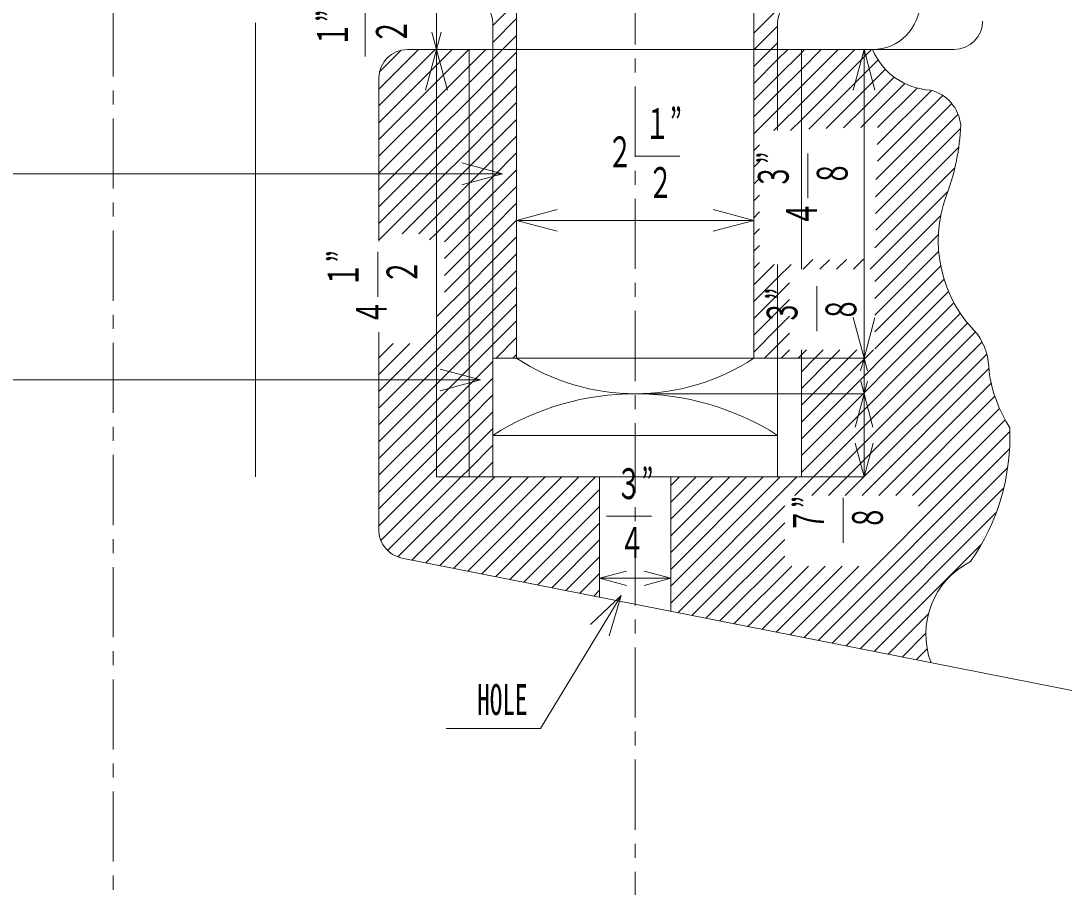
# Model space of a CAD drawing. Units: millimetres, scale not verified. Extents: x -6153 to 6153, y -4352 to 4352.
# Drawn here: x 2140 to 3257, y -3050 to -2123 of the extents above; entities that cross this region are included whole.
import ezdxf
from ezdxf.enums import TextEntityAlignment as Align

# ---------------------------------------------------------------- set-up
doc = ezdxf.new("R2010")
doc.units = ezdxf.units.MM
doc.header["$LTSCALE"] = 15
doc.linetypes.add('CHAIN1', pattern=[8, 5, -1, 1, -1])
for name, color, linetype, lineweight in [('0-0_0', 3, 'Continuous', 18), ('0-1_芯', 4, 'CHAIN1', 18), ('0-2_寸法', 2, 'Continuous', 18)]:
    doc.layers.add(name, color=color, linetype=linetype, lineweight=lineweight)
doc.styles.add('ＭＳ ゴシック', font='')
doc.styles.get('ＭＳ ゴシック').set_extended_font_data('MS Gothic')

msp = doc.modelspace()

# ---------------------------------------------------------------- linework, layer by layer
at = {"layer": '0-0_0'}
for p, q in [((2670.69, -2061.94), (2670.69, -2484.29)), ((2924.69, -2061.94), (2924.69, -2484.29)), ((2645.29, -2128.49), (2670.5, -2103.29)), ((2924.69, -2136.46), (2957.86, -2103.29)), ((2645.29, -2146.45), (2670.69, -2121.05)), ((2391.29, -2125.44), (2391.29, -2611.29)), ((2645.29, -2125.44), (2645.29, -2611.29)), ((2925.02, -2154.09), (2950.09, -2129.02)), ((2950.09, -2125.44), (2950.09, -2240.77)), ((2655.62, -2154.09), (2670.69, -2139.01)), ((2523.37, -2196.53), (2565.81, -2154.09)), ((2523.37, -2214.49), (2583.77, -2154.09)), ((2524.13, -2177.81), (2547.1, -2154.84)), ((2553.85, -2154.09), (3138.98, -2154.09)), ((2585.02, -2170.8), (2601.74, -2154.09)), ((2585.02, -2188.76), (2619.7, -2154.09)), ((2619.89, -2154.09), (2619.89, -2611.29)), ((2645.29, -2164.41), (2655.62, -2154.09)), ((2924.69, -2154.42), (2925.02, -2154.09)), ((2924.69, -2172.38), (2942.99, -2154.09)), ((2942.99, -2154.09), (2950.09, -2146.98)), ((2950.09, -2164.94), (2960.95, -2154.09)), ((2975.49, -2157.5), (2978.91, -2154.09)), ((2975.49, -2175.46), (2996.87, -2154.09)), ((2975.49, -2193.42), (3014.83, -2154.09)), ((2975.49, -2211.38), (3032.79, -2154.09)), ((2975.49, -2229.34), (3050.75, -2154.09)), ((2975.49, -2154.09), (2975.49, -2389.14)), ((2619.89, -2189.81), (2645.29, -2164.41)), ((2645.29, -2182.37), (2670.69, -2156.97)), ((2924.69, -2190.34), (2950.09, -2164.94)), ((2950.09, -2182.9), (2975.49, -2157.5)), ((2983.37, -2239.43), (3057.57, -2165.22)), ((2523.37, -2232.45), (2585.02, -2170.8)), ((2645.29, -2200.33), (2670.69, -2174.93)), ((2950.09, -2200.86), (2975.49, -2175.46)), ((3042.63, -2198.12), (3065.47, -2175.29)), ((2523.37, -2184.57), (2523.37, -2359.22)), ((2924.69, -2208.3), (2950.09, -2182.9)), ((3042.63, -2216.08), (3074.98, -2183.73)), ((2523.37, -2250.41), (2585.02, -2188.76)), ((2585.02, -2224.69), (2619.89, -2189.81)), ((2645.29, -2218.29), (2670.69, -2192.89)), ((2950.09, -2218.82), (2975.49, -2193.42)), ((3002.17, -2238.59), (3042.63, -2198.12)), ((3042.63, -2234.04), (3086.18, -2190.5)), ((3114.77, -2197.82), (3056.73, -2255.86)), ((3099.31, -2195.33), (3057.17, -2237.46)), ((2523.37, -2268.37), (2585.02, -2206.73)), ((2924.69, -2226.26), (2950.09, -2200.86)), ((3127.09, -2203.47), (3057.03, -2273.52)), ((2645.29, -2236.25), (2670.69, -2210.85)), ((2924.69, -2244.22), (2950.09, -2218.82)), ((2950.09, -2236.78), (2975.49, -2211.38)), ((3020.77, -2237.94), (3042.63, -2216.08)), ((3136.51, -2212), (3055.21, -2293.3)), ((2523.37, -2286.33), (2585.02, -2224.69)), ((2645.29, -2254.21), (2670.69, -2228.81)), ((2964.06, -2240.77), (2975.49, -2229.34)), ((3143.19, -2223.29), (3054.82, -2311.66)), ((2523.37, -2304.29), (2585.02, -2242.65)), ((2619.89, -2261.65), (2645.29, -2236.25)), ((2946.1, -2240.77), (2950.09, -2236.78)), ((3039.14, -2237.54), (3042.63, -2234.04)), ((3145.88, -2238.56), (3055.02, -2329.42)), ((2619.89, -2279.61), (2645.29, -2254.21)), ((2645.29, -2272.17), (2670.69, -2246.77)), ((2523.37, -2322.25), (2585.02, -2260.61)), ((2585.02, -2296.53), (2619.89, -2261.65)), ((2645.29, -2290.13), (2670.69, -2264.73)), ((2924.69, -2262.18), (2930.79, -2256.08)), ((3143.91, -2258.49), (3055.22, -2347.18)), ((2619.89, -2297.57), (2645.29, -2272.17)), ((2924.69, -2280.14), (2930.79, -2274.04)), ((2585.02, -2278.57), (2523.37, -2340.21)), ((2585.02, -2314.49), (2619.89, -2279.61)), ((2645.29, -2308.09), (2670.69, -2282.69)), ((3139.75, -2280.61), (3053.97, -2366.39)), ((2585.02, -2296.53), (2523.37, -2358.17)), ((2585.02, -2332.45), (2619.89, -2297.57)), ((2619.89, -2315.53), (2645.29, -2290.13)), ((2924.69, -2298.1), (2930.79, -2292)), ((2619.89, -2333.49), (2645.29, -2308.09)), ((2645.29, -2326.05), (2670.69, -2300.65)), ((2924.69, -2316.06), (2930.79, -2309.96)), ((3049.18, -2389.14), (3132.23, -2306.09)), ((2548.18, -2351.33), (2585.02, -2314.49)), ((2585.02, -2350.41), (2619.89, -2315.53)), ((2645.29, -2344.02), (2670.69, -2318.62)), ((2566.14, -2351.33), (2585.02, -2332.45)), ((2593.62, -2359.76), (2619.89, -2333.49)), ((2619.89, -2351.45), (2645.29, -2326.05)), ((2924.69, -2334.02), (2930.79, -2327.92)), ((3124.69, -2331.59), (3053.97, -2402.32)), ((2645.29, -2361.98), (2670.69, -2336.58)), ((2577.56, -2357.87), (2585.02, -2350.41)), ((2593.62, -2377.72), (2619.89, -2351.45)), ((2645.29, -2379.94), (2670.69, -2354.54)), ((2924.69, -2351.98), (2930.79, -2345.88)), ((3122.19, -2352.05), (3053.97, -2420.28)), ((2924.69, -2369.94), (2930.79, -2363.84)), ((3122.47, -2369.73), (3053.97, -2438.24)), ((2619.89, -2405.34), (2645.29, -2379.94)), ((2924.69, -2387.9), (2930.79, -2381.8)), ((2924.69, -2405.87), (2946.58, -2383.98)), ((2950.09, -2383.98), (2950.09, -2611.29)), ((2950.09, -2398.43), (2964.54, -2383.98)), ((2977.34, -2389.14), (2987.82, -2378.65)), ((2995.3, -2389.14), (3005.5, -2378.93)), ((3013.26, -2389.14), (3023.66, -2378.74)), ((3031.22, -2389.14), (3042.11, -2378.25)), ((3124.63, -2385.53), (3053.97, -2456.2)), ((2924.69, -2423.83), (2950.09, -2398.43)), ((3128.24, -2399.88), (3053.97, -2474.16)), ((2585.02, -2440.21), (2619.89, -2405.34)), ((2950.09, -2416.39), (2962.88, -2403.6)), ((2924.69, -2441.79), (2950.09, -2416.39)), ((2950.09, -2434.35), (2962.88, -2421.56)), ((2975.49, -2570.59), (3133.04, -2413.05)), ((2585.02, -2458.17), (2619.89, -2423.3)), ((2975.49, -2588.55), (3138.86, -2425.18)), ((2585.02, -2476.13), (2619.89, -2441.26)), ((2924.69, -2459.75), (2950.09, -2434.35)), ((2950.09, -2452.31), (2962.88, -2439.52)), ((2975.49, -2606.51), (3145.62, -2436.38)), ((2924.69, -2477.71), (2950.09, -2452.31)), ((2968.68, -2631.28), (3153.25, -2446.72)), ((2986.64, -2631.28), (3161.7, -2456.22)), ((2523.37, -2456.55), (2523.37, -2668.2)), ((2523.37, -2519.82), (2585.02, -2458.17)), ((2585.02, -2494.09), (2619.89, -2459.22)), ((2648.71, -2484.29), (2670.69, -2462.3)), ((2950.09, -2470.27), (2962.88, -2457.48)), ((3004.6, -2631.28), (3168.96, -2466.93)), ((2523.37, -2501.86), (2556.65, -2468.58)), ((2523.37, -2483.9), (2538.69, -2468.58)), ((2523.37, -2537.78), (2585.02, -2476.13)), ((2585.02, -2512.05), (2619.89, -2477.18)), ((2936.07, -2484.29), (2950.09, -2470.27)), ((2954.03, -2484.29), (2962.91, -2475.41)), ((2975.49, -2475.41), (2975.49, -2611.29)), ((2975.49, -2480.79), (2980.87, -2475.41)), ((2975.49, -2552.63), (3052.72, -2475.41)), ((2989.96, -2484.29), (2998.83, -2475.41)), ((3007.92, -2484.29), (3016.79, -2475.41)), ((3025.88, -2484.29), (3034.76, -2475.41)), ((2619.89, -2513.1), (2645.29, -2487.7)), ((2645.29, -2484.29), (2950.09, -2484.29)), ((2666.67, -2484.29), (2670.69, -2480.26)), ((2972, -2484.29), (2975.49, -2480.79)), ((2975.49, -2498.75), (2989.96, -2484.29)), ((2975.49, -2516.71), (3007.92, -2484.29)), ((2975.49, -2534.67), (3025.88, -2484.29)), ((3022.56, -2631.28), (3173.89, -2479.96)), ((2523.37, -2555.74), (2585.02, -2494.09)), ((2585.02, -2530.01), (2619.89, -2495.14)), ((3040.52, -2631.28), (3176.3, -2495.5)), ((2523.37, -2573.7), (2585.02, -2512.05)), ((2619.89, -2531.06), (2645.29, -2505.66)), ((3058.48, -2631.28), (3178.71, -2511.06)), ((2585.02, -2547.98), (2619.89, -2513.1)), ((2523.37, -2591.66), (2585.02, -2530.01)), ((2585.02, -2565.94), (2619.89, -2531.06)), ((2619.89, -2549.02), (2645.29, -2523.62)), ((3076.44, -2631.28), (3182.62, -2525.11)), ((2619.89, -2566.98), (2645.29, -2541.58)), ((3094.4, -2631.28), (3187.59, -2538.1)), ((2523.37, -2609.62), (2585.02, -2547.98)), ((2585.02, -2583.9), (2619.89, -2549.02)), ((3101.03, -2642.62), (3193.5, -2550.15)), ((2523.37, -2627.58), (2585.02, -2565.94)), ((2645.29, -2566.84), (2950.09, -2566.84)), ((2978.38, -2783.23), (3198.75, -2562.86)), ((2523.37, -2645.54), (2585.02, -2583.9)), ((2993.38, -2786.19), (3198.38, -2581.19)), ((2629.47, -2611.29), (2645.29, -2595.46)), ((3008.37, -2789.16), (3196.34, -2601.19)), ((2543.78, -2696.97), (2629.47, -2611.29)), ((2558.52, -2700.2), (2647.43, -2611.29)), ((2573.52, -2703.16), (2665.39, -2611.29)), ((2588.51, -2706.13), (2683.35, -2611.29)), ((2603.51, -2709.09), (2701.31, -2611.29)), ((2618.5, -2712.06), (2719.27, -2611.29)), ((2619.89, -2611.29), (2975.49, -2611.29)), ((2633.5, -2715.02), (2737.23, -2611.29)), ((2648.49, -2717.99), (2755.19, -2611.29)), ((2759.59, -2611.29), (2759.59, -2739.96)), ((2835.79, -2611.29), (2835.79, -2755.03)), ((2835.79, -2620.49), (2845, -2611.29)), ((2835.79, -2638.45), (2862.96, -2611.29)), ((2835.79, -2656.41), (2880.92, -2611.29)), ((2835.79, -2674.37), (2898.88, -2611.29)), ((2835.79, -2692.33), (2916.84, -2611.29)), ((2835.79, -2710.29), (2934.8, -2611.29)), ((2835.79, -2728.25), (2952.76, -2611.29)), ((2835.79, -2746.21), (2970.72, -2611.29)), ((3023.37, -2792.12), (3191.98, -2623.51)), ((2663.49, -2720.95), (2759.59, -2624.85)), ((2678.48, -2723.92), (2759.59, -2642.81)), ((2843.43, -2756.54), (2957.66, -2642.31)), ((3038.36, -2795.09), (3183.97, -2649.48)), ((2693.48, -2726.88), (2759.59, -2660.77)), ((2858.42, -2759.5), (2957.66, -2660.27)), ((2708.47, -2729.85), (2759.59, -2678.73)), ((2873.42, -2762.47), (2957.66, -2678.23)), ((3053.36, -2798.05), (3168.31, -2683.1)), ((2547.94, -2698.1), (3488.26, -2884.06)), ((2723.47, -2732.81), (2759.59, -2696.69)), ((2888.41, -2765.43), (2957.66, -2696.19)), ((2903.41, -2768.4), (2965.19, -2706.62)), ((2918.4, -2771.36), (2983.15, -2706.62)), ((2933.4, -2774.33), (3001.11, -2706.62)), ((2948.39, -2777.3), (3019.07, -2706.62)), ((2963.39, -2780.26), (3037.03, -2706.62)), ((2738.46, -2735.78), (2759.59, -2714.65)), ((2753.46, -2738.75), (2759.59, -2732.61)), ((3068.35, -2801.02), (3111.44, -2757.93)), ((3083.35, -2803.98), (3108.72, -2778.61)), ((3098.34, -2806.95), (3110.14, -2795.16)), ((3113.34, -2809.91), (3113.97, -2809.28))]:
    msp.add_line(p, q, dxfattribs=at)
for points in [[(2585.02, -2206.73), (2619.89, -2171.85), (2637.66, -2154.09)], [(2585.02, -2242.65), (2619.89, -2207.77), (2645.29, -2182.37)], [(2585.02, -2260.61), (2619.89, -2225.73), (2645.29, -2200.33)], [(2585.02, -2278.57), (2619.89, -2243.69), (2645.29, -2218.29)], [(2593.62, -2395.68), (2619.89, -2369.42), (2645.29, -2344.02)], [(2593.62, -2413.64), (2619.89, -2387.38), (2645.29, -2361.98)], [(2619.89, -2423.3), (2645.29, -2397.9), (2670.69, -2372.5)], [(2619.89, -2441.26), (2645.29, -2415.86), (2670.69, -2390.46)], [(2619.89, -2459.22), (2645.29, -2433.82), (2670.69, -2408.42)], [(2619.89, -2477.18), (2645.29, -2451.78), (2670.69, -2426.38)], [(2619.89, -2495.14), (2645.29, -2469.74), (2670.69, -2444.34)], [(2523.37, -2663.5), (2585.02, -2601.86), (2619.89, -2566.98)], [(2525.48, -2679.35), (2593.55, -2611.29), (2619.89, -2584.94), (2645.29, -2559.54)], [(2532.67, -2690.12), (2611.51, -2611.29), (2619.89, -2602.9), (2645.29, -2577.5)]]:
    msp.add_lwpolyline(points, dxfattribs=at)
for centre, radius, start, end in [((2619.14, -2125.72), 26.16, 0.61312, 59.04193), ((2976.25, -2125.72), 26.16, 120.95807, 179.38688), ((3051.69, -2103.29), 50.8, 270, 0), ((3138.98, -2123.61), 30.48, 270, 0), ((2553.85, -2184.57), 30.48, 90, 180), ((3117.13, -2126.65), 70.96, 202.7463, 267.16275), ((3103.21, -2239.32), 43.08, 5.86498, 76.01204), ((2903.14, -2224.65), 243.14, 339.50159, 357.57876), ((3261.73, -2358.71), 139.69, 159.50159, 225.71265), ((3104.87, -2498.63), 71.5, 0.36718, 33.94495), ((2797.69, -2291.67), 230.72, 236.60151, 303.39849), ((3325.88, -2477.7), 150.91, 187.79537, 212.51833), ((2797.7, -2805.83), 283.44, 57.47715, 122.52864), ((2963.74, -2567.35), 235.05, 325.0745, 2.07804), ((2553.85, -2668.2), 30.48, 180, 258.81375), ((3195.68, -2779.52), 86.95, 116.80937, 200.58577)]:
    msp.add_arc(centre, radius, start, end, dxfattribs=at)
at = {"layer": '0-1_芯'}
for p, q in [((2238.89, -787.87), (2238.89, -4090.28)), ((2797.69, -993.74), (2797.69, -4090.28))]:
    msp.add_line(p, q, dxfattribs=at)
at = {"layer": '0-2_寸法'}
for p, q in [((2585.02, -2154.09), (2585.02, -2103.29)), ((2508.79, -2161.64), (2508.79, -2113.55)), ((2585.02, -2154.09), (2580.01, -2135.39)), ((2585.02, -2154.09), (2590.03, -2135.39)), ((2585.02, -2154.09), (2573.37, -2197.55)), ((2585.02, -2154.09), (2596.66, -2197.55)), ((2585.02, -2154.09), (2585.02, -2611.29)), ((3042.63, -2154.09), (3030.99, -2197.55)), ((3042.63, -2484.29), (3042.63, -2154.09)), ((3042.63, -2154.09), (3054.28, -2197.55)), ((2982.59, -2313.29), (2982.59, -2265.2)), ((2655.78, -2287.07), (2612.31, -2275.43)), ((2797.49, -2268.16), (2845.58, -2268.16)), ((2655.78, -2287.07), (1692.27, -2287.07)), ((2655.78, -2287.07), (2612.31, -2298.72)), ((2670.69, -2336.95), (2714.16, -2325.31)), ((2924.69, -2336.95), (2881.23, -2325.31)), ((2670.69, -2336.95), (2924.69, -2336.95)), ((2670.69, -2336.95), (2714.16, -2348.6)), ((2924.69, -2336.95), (2881.23, -2348.6)), ((2522.14, -2418.68), (2522.14, -2370.59)), ((2991.96, -2455.49), (2991.96, -2407.4)), ((3042.63, -2484.29), (3030.99, -2440.82)), ((3042.63, -2484.29), (3054.28, -2440.82)), ((2950.09, -2484.29), (3042.63, -2484.29)), ((3042.63, -2484.29), (3038.96, -2498)), ((3042.63, -2484.29), (3046.31, -2498)), ((3042.63, -2484.29), (3042.63, -2522.39)), ((2632.28, -2507.63), (2588.81, -2495.99)), ((2632.28, -2507.63), (1692.27, -2507.63)), ((2632.28, -2507.63), (2588.81, -2519.28)), ((3042.63, -2522.39), (3038.99, -2508.8)), ((3042.63, -2522.39), (3038.99, -2508.8)), ((3042.63, -2522.39), (3046.28, -2508.8)), ((3042.63, -2522.39), (3046.28, -2508.8)), ((3042.63, -2522.39), (2797.7, -2522.39)), ((3042.63, -2522.39), (3033.11, -2557.94)), ((3042.63, -2522.39), (3052.16, -2557.94)), ((3042.63, -2522.39), (3042.66, -2611.19)), ((3042.63, -2611.29), (3032.92, -2575.04)), ((3042.63, -2611.29), (3052.35, -2575.04)), ((2585.02, -2611.29), (2645.29, -2611.29)), ((3042.63, -2611.29), (2975.49, -2611.29)), ((3020.39, -2681.75), (3020.39, -2633.66)), ((2766.99, -2653.33), (2815.08, -2653.33)), ((2759.59, -2719.77), (2788.28, -2712.08)), ((2835.79, -2719.77), (2807.36, -2712.15)), ((2759.59, -2719.77), (2788.28, -2727.45)), ((2759.59, -2719.77), (2835.79, -2719.77)), ((2835.79, -2719.77), (2807.36, -2727.38)), ((2782.49, -2738.15), (2696.28, -2880.32)), ((2782.49, -2738.15), (2750, -2769.28)), ((2782.49, -2738.15), (2769.91, -2781.36)), ((2595.23, -2880.32), (2696.28, -2880.32))]:
    msp.add_line(p, q, dxfattribs=at)

# ---------------------------------------------------------------- texts
at = {"layer": '0-2_寸法', "style": 'ＭＳ ゴシック', "width": 0.6}
for s, p in [('１”', (2500.15, -2151.74)), ('２', (2563.18, -2148.38)), ('３”', (2971.91, -2303.47)), ('８', (3034.94, -2300.12)), ('４', (3002.18, -2343.52)), ('１”', (2511.46, -2408.86)), ('２', (2574.49, -2405.51)), ('３”', (2981.29, -2448.94)), ('４', (2541.73, -2448.91)), ('８', (3044.31, -2445.58)), ('７”', (3009.71, -2671.75)), ('８', (3072.74, -2668.39))]:
    msp.add_text(s, height=32.99, rotation=90, dxfattribs=at).set_placement(p, align=Align.BOTTOM_LEFT)
for s, p in [('１”', (2807.78, -2259.73)), ('２', (2767.74, -2290)), ('２', (2811.14, -2322.76)), ('３”', (2777.28, -2644.91)), ('４', (2780.64, -2707.93)), ('HOLE', (2628.62, -2875.9))]:
    msp.add_text(s, height=32.99, dxfattribs=at).set_placement(p, align=Align.BOTTOM_LEFT)

doc.saveas('drawing.dxf')
